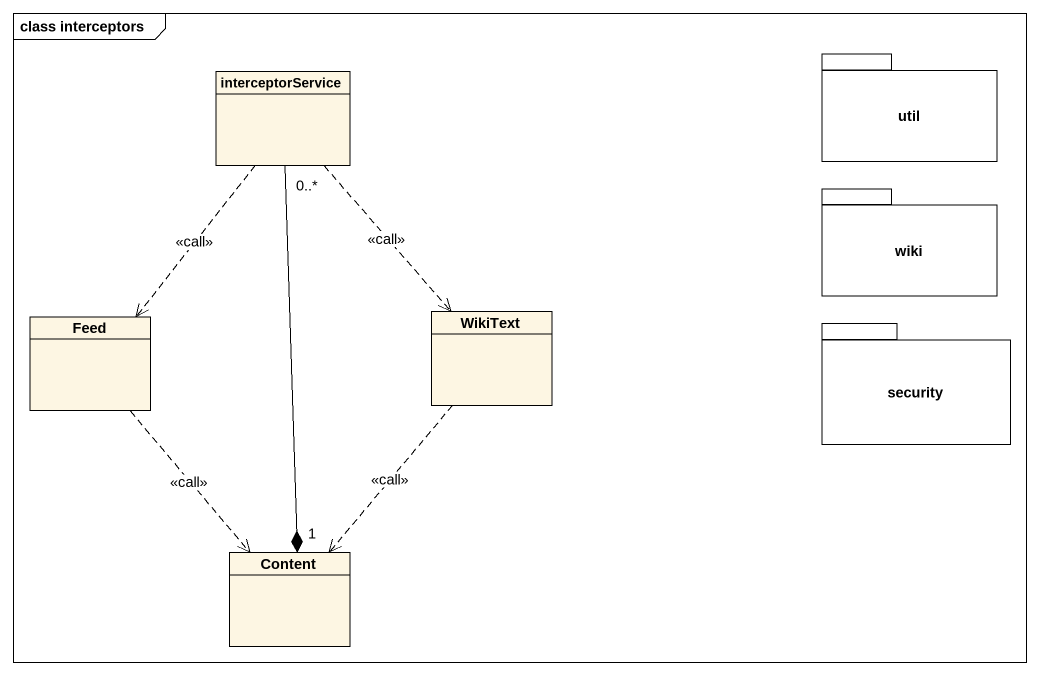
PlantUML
@startuml
mainframe class interceptors
hide circle
hide empty members
package util {
}
class interceptorService
package wiki {
}
class Feed
class WikiText
package security {
}
class Content
interceptorService ..> Feed : <<call>>
interceptorService ..> WikiText : <<call>>
interceptorService "0..*" --* "1" Content
Feed ..> Content : <<call>>
WikiText ..> Content : <<call>>
@enduml
